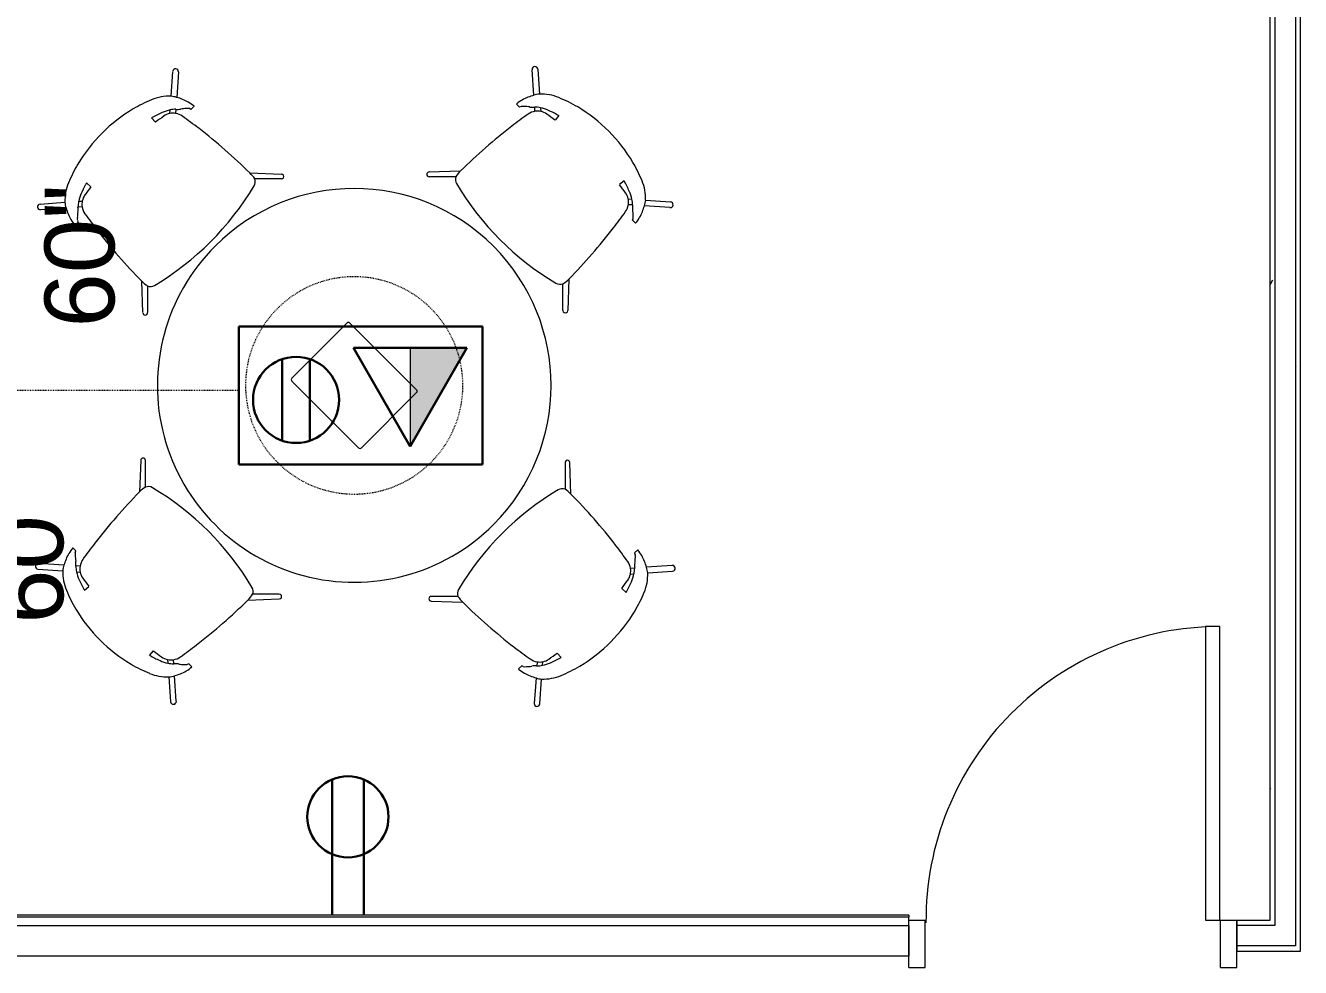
# Model space of a CAD drawing. Header units: inches. Extents: x -1180 to 2011, y -268 to 2143.
# Drawn here: x 389.2 to 544.7, y 1875.4 to 1990.3 of the extents above; entities that cross this region are included whole.
import ezdxf

# ---------------------------------------------------------------- set-up
doc = ezdxf.new("R2010")
doc.units = ezdxf.units.IN
doc.header["$MEASUREMENT"] = 0
doc.linetypes.add('Dash 1_16_', pattern=[0.125, 0.0625, -0.0625])
doc.linetypes.add('Steelcase Hidden Line', pattern=[0.117188, 0.078125, -0.039062])
for name, color, linetype, lineweight in [('A-ANNO-NOTE', 131, 'Continuous', 13), ('A-DETL', 90, 'Continuous', 13), ('A-DOOR', 31, 'Continuous', 13), ('A-DOOR-FRAM', 31, 'Continuous', 20), ('A-GLAZ-CURT', 52, 'Continuous', 9), ('A-GLAZ-CWMG', 51, 'Continuous', 13), ('A-WALL', 113, 'Continuous', 13), ('A-WALL-PATT', 111, 'Continuous', 13), ('I-FURN', 30, 'Continuous', 9), ('I-WALL', 2, 'Continuous', 13)]:
    doc.layers.add(name, color=color, linetype=linetype, lineweight=lineweight)
doc.styles.add('Swis721 Lt BT', font='swissl.ttf', dxfattribs={"height": 8.514638})
pattern_1 = [(0, (0, 0), (30.72, 7.68), [1.267, -21.773, 1.267, -21.773, -122.88]), (0, (0, 0), (30.72, 7.68), [-46.08, 1.267, -44.813, 1.267, -21.773, -53.76]), (0, (0, 0), (30.72, 7.68), [-115.2, 1.267, -14.093, 1.267, -37.133]), (120, (11.52, 3.84), (-22.011075, 22.7643), [1.267, -21.773, 1.267, -21.773, -122.88]), (120, (11.52, 3.84), (-22.011075, 22.7643), [-46.08, 1.267, -44.813, 1.267, -21.773, -53.76]), (120, (11.52, 3.84), (-22.011075, 22.7643), [-115.2, 1.267, -14.093, 1.267, -37.133]), (240, (15.36, 19.2), (-8.708925, -30.4443), [1.267, -21.773, 1.267, -21.773, -122.88]), (240, (15.36, 19.2), (-8.708925, -30.4443), [-46.08, 1.267, -44.813, 1.267, -21.773, -53.76]), (240, (15.36, 19.2), (-8.708925, -30.4443), [-115.2, 1.267, -14.093, 1.267, -37.133])]

# ---------------------------------------------------------------- blocks, each defined once
blk = doc.blocks.new('Single Flush - OTJ_SOLIDFLUSH_ALUM-5015488-6TH FLOOR POWER _ SIGNAL')
at = {"layer": 'A-DOOR', "lineweight": 20}
for p, q in [((16.15625, 37.6875), (16.15625, 1.875)), ((17.90625, 37.6875), (16.15625, 37.6875)), ((17.90625, 1.875), (17.90625, 37.6875)), ((16.15625, 1.875), (17.90625, 1.875))]:
    blk.add_line(p, q, dxfattribs=at)
at = {"layer": 'A-DOOR', "lineweight": 9}
blk.add_arc((17.90625, 1.875), 35.8125, 90, 180.5, dxfattribs=at)
at = {"layer": 'A-DOOR-FRAM'}
for p, q in [((-20, -3.875), (-20, 1.875)), ((-20, 1.875), (-18, 1.875)), ((-18, -3.875), (-18, 1.875)), ((18.000004, -3.875), (18.000004, 1.875)), ((18.000004, 1.875), (20.000004, 1.875)), ((20.000004, -3.875), (20.000004, 1.875)), ((-20, -3.875), (-18, -3.875)), ((18.000004, -3.875), (20.000004, -3.875))]:
    blk.add_line(p, q, dxfattribs=at)
blk = doc.blocks.new('Steelcase Coalesse - Host - Table - Round - 60_ Dia - 1 TAP-5300079-6TH FLOOR POWER _ SIGNAL')
at = {"layer": 'I-FURN'}
for p, q in [((-31.89, 26.68), (-20.39, 26.68)), ((-32.14, 16.93), (-32.14, 26.43)), ((-20.14, 26.43), (-20.14, 16.93)), ((-20.39, 16.68), (-31.89, 16.68))]:
    blk.add_line(p, q, dxfattribs=at)
for centre, radius, start, end in [((-26.14, 21.68), 24, 0, 180), ((-31.89, 26.43), 0.25, 90, 180), ((-20.39, 26.43), 0.25, 0, 90), ((-26.14, 21.68), 24, 180, 0), ((-31.89, 16.93), 0.25, 180, 270), ((-20.39, 16.93), 0.25, 270, 0)]:
    blk.add_arc(centre, radius, start, end, dxfattribs=at)
at = {"layer": 'I-FURN', "linetype": 'Steelcase Hidden Line'}
for start, end in [(0, 180), (180, 360)]:
    blk.add_arc((-26.14, 21.68), 13.25, start, end, dxfattribs=at)
blk = doc.blocks.new('Steelcase Coalesse - Wrapp Side - Seating - Four Leg - Chair-5299867-6TH FLOOR POWER _ SIGNAL')
at = {"layer": 'I-FURN'}
for p, q in [((-9.53, 15.37), (-11.88, 17.42)), ((-11.44, 17.95), (-9.15, 15.96)), ((9.15, 15.96), (11.44, 17.95)), ((11.88, 17.42), (9.53, 15.37)), ((-5.61, 15.78), (-5.57, 15.06)), ((5.61, 15.78), (5.57, 15.06)), ((-8.05, 14.08), (-8.44, 14.42)), ((-7.88, 14.86), (-7.54, 14.57)), ((7.54, 14.57), (7.88, 14.86)), ((8.44, 14.42), (8.05, 14.08)), ((-9.73, 13.1), (-10.27, 13.1)), ((-9.66, 13.3), (-9.73, 13.1)), ((9.73, 13.1), (9.66, 13.3)), ((10.27, 13.1), (9.73, 13.1)), ((-11.94, -0.27), (-9.33, 2.54)), ((-9.24, 1.62), (-11.53, -0.68)), ((11.53, -0.68), (9.24, 1.62)), ((9.33, 2.54), (11.94, -0.27))]:
    blk.add_line(p, q, dxfattribs=at)
for centre, radius, start, end in [((0, -0.92), 19.64, 75.8603, 103.9565), ((-11.66, 17.68), 0.348, 51.3984, 229), ((-4.94, 11.96), 5.81, 112.5595, 136.4079), ((0.05, -0.05), 18.81, 104.7363, 112.5595), ((-0.05, -0.05), 18.81, 67.4404, 75.0824), ((4.94, 11.96), 5.81, 43.5921, 67.4404), ((11.66, 17.68), 0.348, 311, 128.6016), ((-7.8, 14.68), 1.86, 136.4079, 158.1796), ((-0.27, -2.39), 18.93, 107.4061, 110.7258), ((-0.2, -2.58), 19.13, 106.417, 107.4359), ((0.27, -2.39), 18.93, 69.2742, 73.6235), ((4.03, 12.26), 6.32, 29.5156, 35.8969), ((-4.03, 12.26), 6.32, 150.4844, 164.4644), ((-5.24, 9.11), 6.1, 126.618, 132.964), ((-10.51, 16.16), 2.71, 307.2391, 320.0505), ((-5.29, 10.95), 4.69, 123.4699, 132.1521), ((-6.45, 12.92), 1.98, 143.8091, 170.6281), ((-6.45, 12.92), 1.98, 123.4581, 143.8091), ((-5.4, 11.11), 4.49, 110.4842, 123.4699), ((-6.45, 12.92), 1.98, 99.7176, 123.4581), ((-0.22, -23.51), 38.93, 97.91, 99.7176), ((0.22, -23.51), 38.93, 80.2824, 82.09), ((6.45, 12.92), 1.98, 56.5419, 80.2824), ((5.4, 11.11), 4.49, 56.5301, 69.5158), ((6.45, 12.92), 1.98, 36.1909, 56.5419), ((5.29, 10.95), 4.69, 47.8479, 56.5301), ((6.45, 12.92), 1.98, 9.3719, 36.1909), ((6.45, 12.92), 1.98, 9.3719, 36.1909), ((10.51, 16.16), 2.71, 219.9495, 232.7609), ((5.24, 9.11), 6.1, 47.036, 53.382), ((4.03, 12.26), 6.32, 15.5356, 29.5156), ((-5.94, 12.78), 4.34, 164.3288, 175.6688), ((-7.5, 11.47), 2.83, 131.9367, 139.5974), ((59.89, 1.97), 69.22, 170.6281, 172.6643), ((-59.89, 1.97), 69.22, 7.3357, 9.3719), ((7.5, 11.47), 2.83, 40.4026, 48.0633), ((5.94, 12.78), 4.34, 4.3312, 15.6712), ((59.89, 1.97), 69.22, 172.6643, 179.5287), ((-59.89, 1.97), 69.22, 0.4713, 7.3357), ((-4.97, 2.5), 4.36, 179.5287, 191.6837), ((-8.33, 2.04), 1, 204.8357, 255.2463), ((8.33, 2.04), 1, 284.2529, 335.1643), ((4.97, 2.5), 4.36, 348.3163, 0.4713), ((0, 34.83), 34.83, 255.7325, 284.2529), ((-11.74, -0.48), 0.29, 135, 315), ((11.74, -0.48), 0.29, 225, 45)]:
    blk.add_arc(centre, radius, start, end, dxfattribs=at)
blk = doc.blocks.new('Steelcase Coalesse - Wrapp Side - Seating - Four Leg - Chair-5298037-6TH FLOOR POWER _ SIGNAL')
at = {"layer": 'I-FURN'}
for p, q in [((-11.94, 0.27), (-9.33, -2.54)), ((-9.24, -1.62), (-11.53, 0.68)), ((11.53, 0.68), (9.24, -1.62)), ((9.33, -2.54), (11.94, 0.27)), ((-9.73, -13.1), (-10.27, -13.1)), ((-9.66, -13.3), (-9.73, -13.1)), ((9.73, -13.1), (9.66, -13.3)), ((10.27, -13.1), (9.73, -13.1)), ((-9.53, -15.37), (-11.88, -17.42)), ((-8.05, -14.08), (-8.44, -14.42)), ((-7.88, -14.86), (-7.54, -14.57)), ((-5.61, -15.78), (-5.57, -15.06)), ((5.61, -15.78), (5.57, -15.06)), ((7.54, -14.57), (7.88, -14.86)), ((8.44, -14.42), (8.05, -14.08)), ((11.88, -17.42), (9.53, -15.37)), ((-11.44, -17.95), (-9.15, -15.96)), ((9.15, -15.96), (11.44, -17.95))]:
    blk.add_line(p, q, dxfattribs=at)
for centre, radius, start, end in [((-11.74, 0.48), 0.29, 45, 225), ((0, -34.83), 34.83, 75.7471, 104.2675), ((11.74, 0.48), 0.29, 315, 135), ((-8.33, -2.04), 1, 104.7537, 155.1643), ((8.33, -2.04), 1, 24.8357, 75.7471), ((-4.97, -2.5), 4.36, 168.3163, 180.4713), ((59.89, -1.97), 69.22, 180.4713, 187.3357), ((-59.89, -1.97), 69.22, 352.6643, 359.5287), ((4.97, -2.5), 4.36, 359.5287, 11.6837), ((59.89, -1.97), 69.22, 187.3357, 189.3719), ((-59.89, -1.97), 69.22, 350.6281, 352.6643), ((-5.94, -12.78), 4.34, 184.3312, 195.6712), ((-4.03, -12.26), 6.32, 195.5356, 209.5156), ((-7.5, -11.47), 2.83, 220.4026, 228.0633), ((-5.24, -9.11), 6.1, 227.036, 233.382), ((-6.45, -12.92), 1.98, 189.3719, 216.1909), ((6.45, -12.92), 1.98, 323.8091, 350.6281), ((6.45, -12.92), 1.98, 323.8091, 350.6281), ((5.24, -9.11), 6.1, 306.618, 312.964), ((7.5, -11.47), 2.83, 311.9367, 319.5974), ((4.03, -12.26), 6.32, 330.4844, 344.4644), ((5.94, -12.78), 4.34, 344.3288, 355.6688), ((-7.8, -14.68), 1.86, 201.8204, 223.5921), ((-10.51, -16.16), 2.71, 39.9495, 52.7609), ((-5.29, -10.95), 4.69, 227.8479, 236.5301), ((-6.45, -12.92), 1.98, 216.1909, 236.5419), ((-5.4, -11.11), 4.49, 236.5301, 249.5158), ((-6.45, -12.92), 1.98, 236.5419, 260.2824), ((-0.27, 2.39), 18.93, 249.2742, 252.5939), ((-0.22, 23.51), 38.93, 260.2824, 262.09), ((0.22, 23.51), 38.93, 277.91, 279.7176), ((0.27, 2.39), 18.93, 286.3765, 290.7258), ((6.45, -12.92), 1.98, 279.7176, 303.4581), ((5.4, -11.11), 4.49, 290.4842, 303.4699), ((6.45, -12.92), 1.98, 303.4581, 323.8091), ((5.29, -10.95), 4.69, 303.4699, 312.1521), ((10.51, -16.16), 2.71, 127.2391, 140.0505), ((4.03, -12.26), 6.32, 324.1031, 330.4844), ((-4.94, -11.96), 5.81, 223.5921, 247.4405), ((-0.2, 2.58), 19.13, 252.5641, 253.583), ((4.94, -11.96), 5.81, 292.5596, 316.4079), ((-11.66, -17.68), 0.348, 131, 308.6016), ((0.05, 0.05), 18.81, 247.4405, 255.2637), ((0, 0.92), 19.64, 256.0435, 284.1397), ((-0.05, 0.05), 18.81, 284.9176, 292.5596), ((11.66, -17.68), 0.348, 231.3984, 49)]:
    blk.add_arc(centre, radius, start, end, dxfattribs=at)
blk = doc.blocks.new('System Panel - Glazed-5910452-6TH FLOOR POWER _ SIGNAL')
at = {"layer": 'A-GLAZ-CURT', "lineweight": 13}
for p, q in [((63.375, 1.75), (-63.375, 1.75)), ((-63.375, 1.75), (-63.375, 0.75)), ((63.375, 0.75), (63.375, 1.75)), ((-63.375, 0.75), (63.375, 0.75))]:
    blk.add_line(p, q, dxfattribs=at)
blk = doc.blocks.new('Rectangular Mullion - 1_5_ x 2_5_ rectangular-5910450-6TH FLOOR POWER _ SIGNAL')
at = {"layer": 'A-GLAZ-CWMG', "lineweight": 9}
for p, q in [((496.92, 1881.8), (370.17, 1881.8)), ((496.92, 1881.8), (496.92, 1881.55)), ((496.92, 1880.55), (496.92, 1876.8)), ((496.92, 1876.8), (370.17, 1876.8))]:
    blk.add_line(p, q, dxfattribs=at)

msp = doc.modelspace()

# ---------------------------------------------------------------- hatches: boundary and pattern name
at = {"layer": 'A-ANNO-NOTE', "lineweight": 9}
msp.add_hatch(color=256, dxfattribs=at).paths.add_polyline_path([(436.12, 1938.95), (443.05, 1950.95), (436.12, 1950.95), (436.12, 1940.95)], flags=0)
at = {"layer": 'A-WALL-PATT', "lineweight": 9}
h = msp.add_hatch(dxfattribs=at)
h.set_pattern_fill('FP_1', color=256, style=0, pattern_type=2)
h.set_pattern_definition(pattern_1)
h.paths.add_polyline_path([(541.55, 1880.55), (541.55, 2135.33), (540.92, 2135.33), (540.92, 1880.55)], flags=0)
h = msp.add_hatch(dxfattribs=at)
h.set_pattern_fill('FP_1', color=256, style=0, pattern_type=2)
h.set_pattern_definition(pattern_1)
h.paths.add_polyline_path([(544.67, 1877.42), (544.67, 2135.33), (544.05, 2135.33), (544.05, 1877.42)], flags=0)

# ---------------------------------------------------------------- linework, layer by layer
at = {"layer": 'A-ANNO-NOTE', "lineweight": 30}
for p, q in [((415.24, 1953.57), (444.96, 1953.57)), ((415.24, 1936.76), (415.24, 1953.57)), ((444.96, 1953.57), (444.96, 1936.76)), ((429.2, 1950.95), (443.05, 1950.95)), ((436.12, 1938.95), (429.2, 1950.95)), ((443.05, 1950.95), (436.12, 1938.95)), ((420.53, 1939.65), (420.53, 1949.59)), ((423.9, 1939.65), (423.9, 1949.59)), ((444.96, 1936.76), (415.24, 1936.76)), ((426.62, 1881.83), (426.62, 1898.35)), ((430.46, 1881.83), (430.46, 1898.35))]:
    msp.add_line(p, q, dxfattribs=at)
at = {"layer": 'A-ANNO-NOTE', "lineweight": 9}
for p, q in [((436.12, 1950.95), (436.12, 1938.95)), ((436.12, 1938.95), (443.05, 1950.95)), ((443.05, 1950.95), (436.12, 1950.95))]:
    msp.add_line(p, q, dxfattribs=at)
at = {"layer": 'A-ANNO-NOTE', "lineweight": 30}
for centre, radius in [((422.22, 1944.62), 5.25), ((428.54, 1893.79), 4.95)]:
    msp.add_circle(centre, radius, dxfattribs=at)
at = {"layer": 'A-DETL', "linetype": 'Dash 1_16_'}
msp.add_line((415.29, 1945.77), (364.29, 1945.77), dxfattribs=at)
at = {"layer": 'A-WALL'}
for p, q in [((541.55, 2135.33), (541.55, 1880.55)), ((544.05, 2135.33), (544.05, 1878.05)), ((541.55, 1880.55), (536.92, 1880.55)), ((544.05, 1878.05), (536.92, 1878.05))]:
    msp.add_line(p, q, dxfattribs=at)
at = {"layer": 'I-WALL'}
for p, q in [((540.92, 2135.33), (540.92, 1881.17)), ((544.67, 1877.42), (544.67, 2135.33)), ((540.92, 1881.17), (536.92, 1881.17)), ((536.92, 1881.17), (536.92, 1877.42)), ((536.92, 1877.42), (544.67, 1877.42))]:
    msp.add_line(p, q, dxfattribs=at)

# ---------------------------------------------------------------- block references
at = {"layer": 'A-DOOR'}
msp.add_blockref('Single Flush - OTJ_SOLIDFLUSH_ALUM-5015488-6TH FLOOR POWER _ SIGNAL', (516.92, 1879.3), dxfattribs=at)
at = {"layer": 'A-GLAZ-CURT'}
msp.add_blockref('System Panel - Glazed-5910452-6TH FLOOR POWER _ SIGNAL', (433.55, 1879.8), dxfattribs=at)
at = {"layer": 'A-GLAZ-CWMG', "lineweight": 9}
msp.add_blockref('Rectangular Mullion - 1_5_ x 2_5_ rectangular-5910450-6TH FLOOR POWER _ SIGNAL', (0, 0), dxfattribs=at)
at = {"layer": 'I-FURN'}
for name, p, rotation in [('Steelcase Coalesse - Wrapp Side - Seating - Four Leg - Chair-5299867-6TH FLOOR POWER _ SIGNAL', (411.79, 1963.89), 44.99999999999973), ('Steelcase Coalesse - Wrapp Side - Seating - Four Leg - Chair-5299867-6TH FLOOR POWER _ SIGNAL', (447.08, 1964.15), 314.9999999999997), ('Steelcase Coalesse - Host - Table - Round - 60_ Dia - 1 TAP-5300079-6TH FLOOR POWER _ SIGNAL', (432.46, 1912.57), 314.9999999999997), ('Steelcase Coalesse - Wrapp Side - Seating - Four Leg - Chair-5298037-6TH FLOOR POWER _ SIGNAL', (411.53, 1928.6), 314.9999999999997), ('Steelcase Coalesse - Wrapp Side - Seating - Four Leg - Chair-5298037-6TH FLOOR POWER _ SIGNAL', (447.34, 1928.34), 44.99999999999973)]:
    msp.add_blockref(name, p, dxfattribs=dict(at, rotation=rotation))

# ---------------------------------------------------------------- texts
at = {"layer": 'A-ANNO-NOTE', "lineweight": 9, "char_height": 8.515, "width": 18.9, "attachment_point": 2, "rotation": 90, "line_spacing_factor": 1.00667, "style": 'Swis721 Lt BT'}
for insert in [(391.55, 1962.17), (385.32, 1926.05)]:
    msp.add_mtext('60"', dxfattribs=dict(at, insert=insert))

doc.saveas('drawing.dxf')
